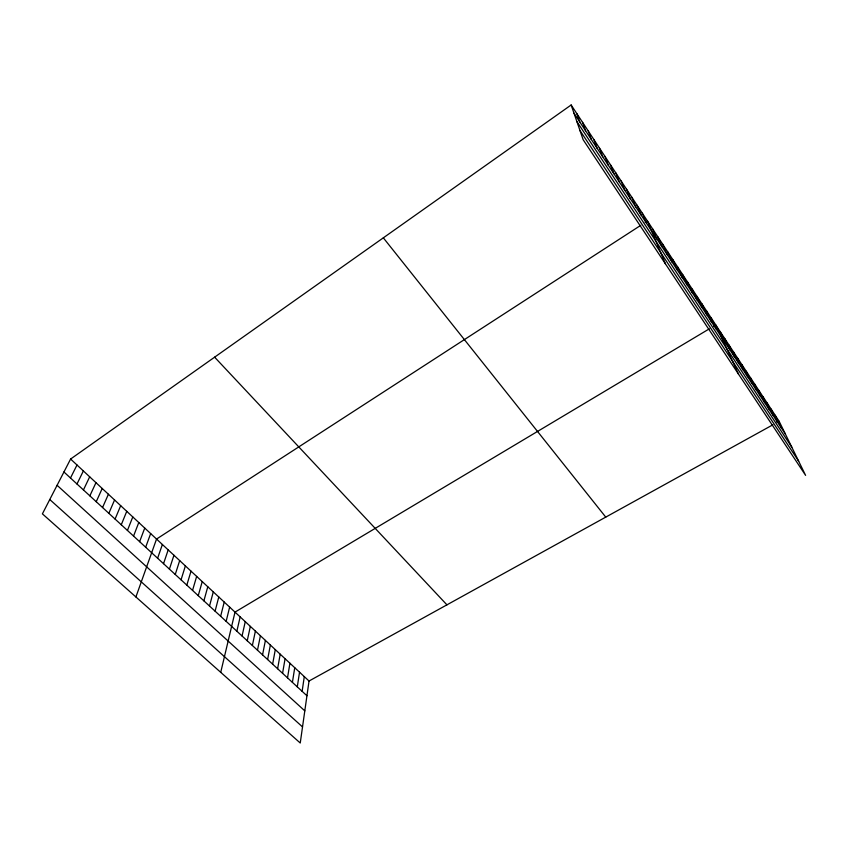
<?xml version="1.0" encoding="UTF-8"?>
<svg xmlns="http://www.w3.org/2000/svg" width="848" height="848" viewBox="0 0 848 848"><rect width="100%" height="100%" fill="white"/><g stroke="black" fill="none" stroke-linecap="round" stroke-linejoin="round"><path stroke-width="1.27" d="M772.899 424.795L309.032 681.018L300.245 743.018L42.4 513.856L70.596 459.044L571.149 104.982L779.153 421.329L805.6 475.368L583.159 139.729L571.149 104.982M302.132 691.321L304.294 676.609M297.288 686.859L299.535 672.178M292.412 682.364L294.744 667.715M287.514 677.849L289.921 663.231M282.575 673.312L285.076 658.716M277.614 668.743L280.2 654.179M272.632 664.154L275.293 649.61M267.608 659.532L270.364 645.021M262.562 654.879L265.403 640.399M257.485 650.204L260.41 635.756M252.375 645.498L255.396 631.082M247.234 640.759L250.34 626.386M242.062 636L245.263 621.658M236.857 631.209L240.154 616.899M220.724 672.347L235.013 612.108L709.341 328.823M226.151 621.351L229.638 607.104M220.639 616.273L224.222 602.069M215.095 611.164L218.773 596.992M209.509 606.023L213.293 591.893M203.891 600.85L207.781 586.763M198.241 595.646L202.237 581.59M192.549 590.399L196.651 576.396M186.814 585.131L191.023 571.16M181.059 579.82L185.373 565.902M175.25 574.478L179.681 560.602M169.409 569.103L173.946 555.26M163.537 563.687L168.18 549.896M157.611 558.238L162.381 544.49M135.913 596.96L156.541 539.052L640.791 225.314M145.665 547.236L150.658 533.583M139.623 541.671L144.743 528.071M133.549 536.074L138.786 522.527M127.433 530.445L132.786 516.951M121.275 524.774L126.755 511.323M115.084 519.061L120.681 505.673M108.841 513.316L114.565 499.981M102.555 507.528L108.406 494.246M96.227 501.709L102.216 488.48M89.856 495.836L95.972 482.671M83.443 489.932L89.687 476.82M76.988 483.985L83.369 470.937M70.49 478.007L76.998 465.011M645.222 222.441L647.437 221.01L665.468 263.919M713.645 326.247L715.786 324.964L738.491 374.106M777.075 422.484L779.153 421.329M49.778 499.525L302.535 726.916M57.092 485.289L304.803 710.857M63.939 471.976L306.944 695.752M70.596 459.044L309.032 681.018M214.618 357.167L446.938 604.847M383.328 237.832L605.758 517.121M579.979 130.528L798.668 461.206M573.937 113.081L785.386 434.049M576.841 121.476L791.799 447.161M775.136 415.213L781.305 427.869M771.086 409.054L777.203 421.636M767.005 402.853L773.069 415.361M762.903 396.61L768.903 409.043M758.769 390.324L764.716 402.673M754.603 383.985L760.497 396.27M750.406 377.614L756.246 389.815M746.187 371.191L751.964 383.317M741.936 364.725L747.65 376.766M737.654 358.216L743.304 370.173M733.34 351.655L738.937 363.538M729.004 345.051L734.527 356.849M724.627 338.405L730.086 350.118M720.228 331.706L725.623 343.334M711.143 317.905L716.401 329.331M706.469 310.781L711.652 322.123M701.752 303.605L706.861 314.852M697.003 296.387L702.038 307.527M692.212 289.104L697.173 300.139M687.389 281.769L692.265 292.708M682.523 274.381L687.336 285.204M677.626 266.929L682.354 277.646M672.697 259.424L677.34 270.035M667.715 251.856L672.284 262.361M662.712 244.235L667.185 254.623M657.656 236.55L662.044 246.821M652.568 228.812L656.871 238.966M642.265 213.145L646.388 223.056M637.049 205.216L641.088 215.01M631.802 197.234L635.746 206.891M626.502 189.178L630.35 198.708M621.171 181.059L624.923 190.461M615.786 172.886L619.443 182.14M610.369 164.629L613.92 173.755M604.9 156.318L608.345 165.307M599.388 147.934L602.737 156.785M593.833 139.485L597.066 148.188M588.226 130.963L591.363 139.517M582.576 122.377L585.608 130.783M576.884 113.717L579.799 121.964"/></g></svg>
